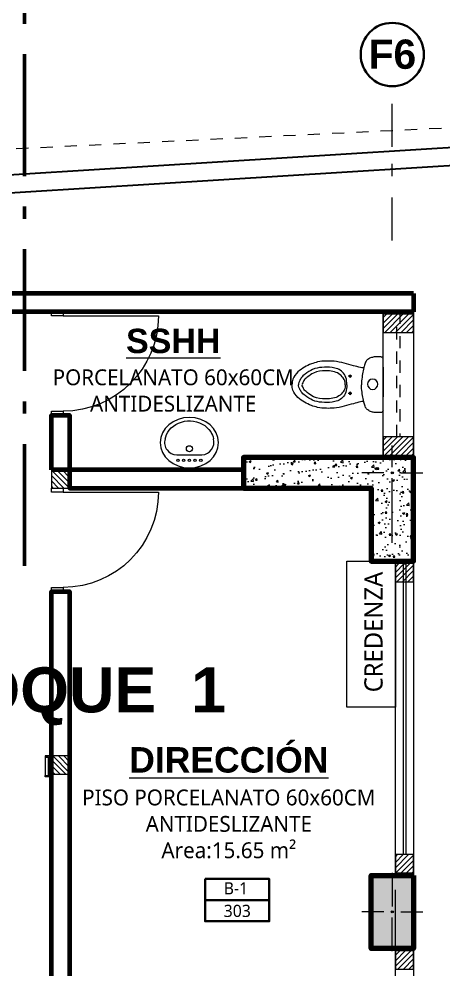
# Model space of a CAD drawing. Header units: millimetres. Extents: x 1 to 121, y 0 to 90.
# Drawn here: x 101.03 to 104.52, y 67.79 to 75.59 of the extents above; entities that cross this region are included whole.
import ezdxf
from ezdxf.enums import TextEntityAlignment as Align

# ---------------------------------------------------------------- set-up
doc = ezdxf.new("R2010")
doc.units = ezdxf.units.MM
for name, pattern in [('1CORTE', [1.5, 1, -0.25, 0, -0.25]), ('DASHED2', [0.375, 0.25, -0.125]), ('Dot & Dashed', [0.670278, 0.352778, -0.176389, 0, -0.141111])]:
    doc.linetypes.add(name, pattern=pattern)
doc.layers.add('01', color=7, linetype='Continuous', lineweight=5, true_color=0xcc6600)
doc.layers.add('Mobiliario', color=7, linetype='Continuous', lineweight=0, true_color=0x7f7f7f)
for name, color, linetype, lineweight in [('05', 152, 'Continuous', 50), ('AA. Proyeccion Corte', 10, '1CORTE', 50), ('COLUMNAS 50', 32, 'Continuous', 70), ('COLUMNETASSS', 211, 'Continuous', 20), ('Cotas varias El', 253, 'Continuous', 13), ('GRAFO 0 BLANCO', 7, 'Continuous', 0), ('GRAFO 4', 7, 'Continuous', 30), ('letras sr', 7, 'Continuous', 5), ('Muros el', 144, 'Continuous', 60), ('Proyeccciones', 1, 'DASHED2', 18), ('Puertas ArchiCAD_Pluma_Nº__83', 7, 'Continuous', 13), ('Sanitarios el', 141, 'Continuous', 15), ('Structural - Bearing_Pen_No__20', 1, 'Continuous', 0), ('TEXTOS-SUBTITULO', 7, 'Continuous', 30), ('Vanos', 140, 'Continuous', 5)]:
    doc.layers.add(name, color=color, linetype=linetype, lineweight=lineweight)
doc.layers.add('perimetroooo', color=3, linetype='Continuous')
doc.styles.add('GENERATED_STYLE_1', font='arialbd.ttf')
doc.styles.add('Santa Rosa 1 50', font='trebuc.ttf')
doc.styles.add('TURBO_BASS', font='swisseb.ttf')

# ---------------------------------------------------------------- blocks, each defined once
blk = doc.blocks.new('A$C16376B1D')
at = {"layer": 'GRAFO 0 BLANCO'}
h = blk.add_hatch(dxfattribs=at)
h.set_pattern_fill('ANSI31', color=256, scale=0.01, angle=-180)
h.set_pattern_definition([(225, (-149.728227, 134.194812), (0.0224506403, -0.0224506403), [])])
h.paths.add_polyline_path([(0.15, 0.15), (0, 0.15), (0, 0), (0.15, 0)])
at = {"layer": 'COLUMNETASSS'}
blk.add_lwpolyline([(0.15, 0.15), (0, 0.15), (0, 0), (0.15, 0)], close=True, dxfattribs=at)
blk = doc.blocks.new('A$C63712F2C')
at = {"layer": 'Puertas ArchiCAD_Pluma_Nº__83', "linetype": 'Continuous'}
for p, q in [((0.805, 1), (0.92, 1)), ((0.805, 0.96), (0.805, 1)), ((0.805, 1), (0.92, 1)), ((0.805, 1), (0.92, 1)), ((0.92, 0.96), (0.805, 0.96)), ((0.92, 1), (0.92, 0.96)), ((0.92, 0.96), (1.84, 0.96)), ((0.805, 0), (0.805, 0.04)), ((0.805, 0.04), (0.92, 0.04)), ((0.805, 0), (0.92, 0)), ((0.92, 0), (0.805, 0)), ((0.805, 0), (0.92, 0)), ((0.92, 0.04), (0.92, 0))]:
    blk.add_line(p, q, dxfattribs=at)
at = {"layer": 'Puertas ArchiCAD_Pluma_Nº__83', "linetype": 'Continuous', "extrusion": (0, 0, -1)}
blk.add_ellipse((0.92, 0.96), major_axis=(0.6505, 0.6505), ratio=1, start_param=0.785398, end_param=2.356194, dxfattribs=at)
blk = doc.blocks.new('*U41')
at = {"color": 8, "lineweight": 9}
for p, q in [((1.425, -0.075), (0.575, -0.075)), ((1.925, -0.05), (1.075, -0.05)), ((1.075, -0.075), (1.925, -0.075)), ((0.575, -0.1), (1.425, -0.1))]:
    blk.add_line(p, q, dxfattribs=at)
for p, q in [((1.925, -0.0625), (1.075, -0.0625)), ((1.425, -0.0875), (0.575, -0.0875))]:
    blk.add_line(p, q)
for points in [[(-0.025, 0), (-0.025, 0.01), (0.025, 0.01), (0.025, 0)], [(0, 0), (0, -0.15), (0.025, -0.15), (0.025, 0)], [(2.075, 0), (2.075, 0.01), (2.025, 0.01), (2.025, 0)], [(2.05, 0), (2.05, -0.15), (2.025, -0.15), (2.025, 0)], [(0.475, -0.1), (0.575, -0.1), (0.575, -0.075), (0.475, -0.075)], [(0.975, -0.075), (1.075, -0.075), (1.075, -0.05), (0.975, -0.05)], [(1.525, -0.1), (1.425, -0.1), (1.425, -0.075), (1.525, -0.075)], [(2.025, -0.075), (1.925, -0.075), (1.925, -0.05), (2.025, -0.05)], [(-0.025, -0.15), (-0.025, -0.16), (0.025, -0.16), (0.025, -0.15)], [(2.075, -0.15), (2.075, -0.16), (2.025, -0.16), (2.025, -0.15)]]:
    blk.add_lwpolyline(points, close=True)
blk = doc.blocks.new('A$C196F1E11')
at = {"layer": '01', "lineweight": 5}
h = blk.add_hatch(dxfattribs=at)
h.set_pattern_fill('ANSI31', scale=0.01, angle=-90)
h.set_pattern_definition([(315, (-134.044812, -149.728227), (0.0224506403, 0.0224506403), [])])
h.paths.add_polyline_path([(0, 0.15), (0, 0), (0.15, 0), (0.15, 0.15)])
at = {"layer": 'COLUMNETASSS', "color": 7, "lineweight": 5}
blk.add_lwpolyline([(0, 0.15), (0, 0), (0.15, 0), (0.15, 0.15)], close=True, dxfattribs=at)
blk = doc.blocks.new('dddg')
at = {"layer": 'Sanitarios el'}
blk.add_line((1489.3468, -885.5127), (1489.1396, -885.5127), dxfattribs=at)
for centre, radius in [((1489.1488, -885.4678), 0.01), ((1489.196, -885.4678), 0.01), ((1489.2432, -885.4678), 0.01), ((1489.2904, -885.4678), 0.01), ((1489.3376, -885.4678), 0.01), ((1489.2432, -885.5627), 0.025)]:
    blk.add_circle(centre, radius, dxfattribs=at)
for centre, radius, start, end in [((1489.1455, -885.6169), 0.1044, 93.19626, 194.96963), ((1489.3468, -885.6127), 0.1, 343.41892, 90)]:
    blk.add_arc(centre, radius, start, end, dxfattribs=at)
at = {"layer": 'Sanitarios el', "extrusion": (0, 0, -1)}
blk.add_ellipse((1489.2432, -885.6127), major_axis=(0.24, 0), ratio=0.864583, dxfattribs=at)
at = {"layer": 'Sanitarios el'}
blk.add_open_spline([(1489.4426, -885.6412), (1489.4377, -885.6679), (1489.4261, -885.6935), (1489.3699, -885.7647), (1489.3018, -885.7948), (1489.1662, -885.7893), (1489.1015, -885.7539), (1489.0564, -885.6841), (1489.0486, -885.6643), (1489.0446, -885.6439)], degree=3, knots=[6.444188, 6.444188, 6.444188, 6.444188, 6.898459, 6.898459, 7.899187, 7.899187, 8.899916, 8.899916, 9.248727, 9.248727, 9.248727, 9.248727], dxfattribs=at)
blk = doc.blocks.new('INODFLUX-P')
at = {"layer": 'Sanitarios el'}
for p, q in [((0, -0.2121), (0, 0.2126)), ((0.023, 0.2288), (0.0672, 0.2288)), ((0, 0.1438), (0, -0.0981)), ((0.2582, 0.0706), (0.2891, 0.0706)), ((0.2582, -0.071), (0.2891, -0.071)), ((0.023, -0.2282), (0.023, -0.2282)), ((0.023, -0.2282), (0.0672, -0.2282))]:
    blk.add_line(p, q, dxfattribs=at)
for centre, radius in [((0.2717, 0.0706), 0.00872), ((0.0867, 0.0033), 0.0425), ((0.2717, -0.071), 0.00872)]:
    blk.add_circle(centre, radius, dxfattribs=at)
for points in [[(0, 0.2126), (0.0044, 0.2213), (0.0135, 0.2274), (0.023, 0.2288)], [(0.0672, 0.2288), (0.0955, 0.223), (0.1264, 0.2081), (0.1445, 0.1864), (0.157, 0.1508), (0.1588, 0.1386)], [(0.1874, 0.1409), (0.2442, 0.1561), (0.3196, 0.1768), (0.4039, 0.1925), (0.4675, 0.1942), (0.5389, 0.1866), (0.5904, 0.1708), (0.6481, 0.1445), (0.701, 0.1046), (0.7429, 0.0445), (0.7506, -0.0003)], [(0.1579, 0.145), (0.1674, 0.1389), (0.1874, 0.1409)], [(0.2977, -0.0011), (0.3073, 0.0603), (0.3337, 0.1031), (0.3743, 0.1291), (0.42, 0.1406), (0.5047, 0.1425), (0.5802, 0.1255), (0.6419, 0.087), (0.6742, 0.0556), (0.6882, 0.0286), (0.6966, 0.0076), (0.6966, -0.0011)], [(0.1874, -0.1404), (0.2442, -0.1556), (0.3196, -0.1762), (0.4039, -0.192), (0.4675, -0.1937), (0.5389, -0.1861), (0.5904, -0.1703), (0.6481, -0.144), (0.701, -0.1041), (0.7429, -0.0439), (0.7506, 0.0009)], [(0.2977, -0.0011), (0.3073, -0.0624), (0.3337, -0.1052), (0.3743, -0.1312), (0.42, -0.1427), (0.5047, -0.1446), (0.5802, -0.1276), (0.6419, -0.0891), (0.6742, -0.0577), (0.6882, -0.0307), (0.6966, -0.0097), (0.6966, -0.0011)], [(0.0672, -0.2282), (0.0955, -0.2225), (0.1264, -0.2075), (0.1445, -0.1859), (0.157, -0.1503), (0.1588, -0.1381)], [(0.1579, -0.1444), (0.1674, -0.1384), (0.1874, -0.1404)], [(0, -0.2121), (0.0044, -0.2208), (0.0135, -0.2269), (0.023, -0.2282)]]:
    blk.add_spline(points, degree=3, dxfattribs=at)
for points, knots in [([(0.1588, 0.1386), (0.1623, 0.1223), (0.1698, 0.0871), (0.1777, 0.0409), (0.1792, 0.0109), (0.1796, 0.0003)], [0, 0, 0, 0, 0.0500478, 0.1080759, 0.1401372, 0.1401372, 0.1401372, 0.1401372]), ([(0.3131, -0.0011), (0.3106, 0.0471), (0.3384, 0.0711), (0.391, 0.1086), (0.4315, 0.1145), (0.5072, 0.1138), (0.5432, 0.1094), (0.5901, 0.088), (0.6081, 0.0754), (0.6383, 0.0517), (0.6458, 0.0447), (0.6554, 0.0285), (0.6616, 0.0158), (0.666, 0.0062), (0.6666, 0.0045), (0.6667, 0.0043)], [0, 0, 0, 0, 0.1299393, 0.1299393, 0.2598787, 0.2598787, 0.374754, 0.374754, 0.445792, 0.445792, 0.4942707, 0.4942707, 0.5266072, 0.5266072, 0.535214, 0.535214, 0.535214, 0.535214]), ([(0.1588, -0.1381), (0.1623, -0.1218), (0.1698, -0.0866), (0.1777, -0.0404), (0.1792, -0.0104), (0.1796, 0.0003)], [0, 0, 0, 0, 0.0500478, 0.1080759, 0.1401372, 0.1401372, 0.1401372, 0.1401372]), ([(0.3131, -0.0011), (0.3106, -0.0492), (0.3384, -0.0732), (0.391, -0.1107), (0.4315, -0.1166), (0.5072, -0.1159), (0.5432, -0.1115), (0.5901, -0.0901), (0.6081, -0.0775), (0.6383, -0.0539), (0.6458, -0.0468), (0.6554, -0.0306), (0.6616, -0.0179), (0.666, -0.0083), (0.6666, -0.0066), (0.6667, -0.0064)], [0, 0, 0, 0, 0.1299393, 0.1299393, 0.2598787, 0.2598787, 0.374754, 0.374754, 0.445792, 0.445792, 0.4942707, 0.4942707, 0.5266072, 0.5266072, 0.535214, 0.535214, 0.535214, 0.535214])]:
    blk.add_open_spline(points, degree=3, knots=knots, dxfattribs=at)
for points in [[(0.6667, 0.0043), (0.6667, 0.0041), (0.6667, 0.003), (0.6666, 0.0005)], [(0.6567, -0.0046), (0.6567, -0.0042), (0.6567, -0.0037), (0.6566, -0.0032)], [(0.6667, -0.0064), (0.6667, -0.0062), (0.6667, -0.0051), (0.6666, -0.0027)]]:
    blk.add_open_spline(points, degree=3, dxfattribs=at)
blk.add_point((0, 0), dxfattribs=at)

msp = doc.modelspace()

# ---------------------------------------------------------------- hatches: boundary and pattern name
at = {"layer": '01', "lineweight": 5}
h = msp.add_hatch(dxfattribs=at)
h.set_pattern_fill('ANSI31', scale=0.01, angle=-360)
h.set_pattern_definition([(45, (253.902426, -61.030058), (-0.0224506403, 0.0224506403), [])])
h.paths.add_polyline_path([(104.0242, 73.0148), (104.2742, 73.0148), (104.2742, 73.1648), (104.0242, 73.1648)])
h = msp.add_hatch(dxfattribs=at)
h.set_pattern_fill('ANSI31', scale=0.01, angle=-360)
h.set_pattern_definition([(45, (253.902426, -62.03715), (-0.0224506403, 0.0224506403), [])])
h.paths.add_polyline_path([(104.0242, 72.0077), (104.2742, 72.0077), (104.2742, 72.1577), (104.0242, 72.1577)])
at = {"layer": 'GRAFO 0 BLANCO'}
h = msp.add_hatch(dxfattribs=at)
h.set_pattern_fill('AR-CONC', color=256, scale=0.024)
h.set_pattern_definition([(50, (-80.77208, 109.36999), (0.17214244, -0.01506051), [0.018, -0.198]), (355, (-80.77208, 109.36999), (-0.03330032, 0.18052611), [0.0144, -0.1584]), (100.45144, (-80.75773, 109.36873), (0.13884212, 0.1654656), [0.01529765, -0.1682741]), (46.1842, (-80.77208, 109.41799), (0.25613792, -0.03972463), [0.027, -0.297]), (96.63564, (-80.75073, 109.41468), (0.22431887, 0.23378846), [0.0229465, -0.2524113]), (351.18416, (-80.77208, 109.418), (0.22431887, 0.23378846), [0.0216, -0.2376]), (21, (-80.74808, 109.40599), (0.14325769, -0.09662853), [0.018, -0.198]), (326, (-80.74808, 109.40599), (0.05839568, 0.17403601), [0.0144, -0.1584]), (71.45144, (-80.73614, 109.39794), (0.20165337, 0.07740748), [0.01529765, -0.1682741]), (37.5, (-80.77208, 109.36999), (0.002918365, 0.079894525), [0, -0.15648, 0, -0.1608, 0, -0.159]), (7.5, (-80.77208, 109.36999), (0.06313669, 0.09465881), [0, -0.09168, 0, -0.15288, 0, -0.0606]), (327.5, (-80.8256, 109.36999), (0.128117385, -0.00541317), [0, -0.06, 0, -0.1872, 0, -0.2484]), (317.5, (-80.8496, 109.36999), (0.13996468, 0.024025196), [0, -0.078, 0, -0.12432, 0, -0.1764])])
h.paths.add_polyline_path([(102.8742, 71.9877), (102.8742, 71.7377), (103.9242, 71.7377), (103.9242, 71.1377), (104.2742, 71.1377), (104.2742, 71.9877)])
at = {"layer": 'GRAFO 0 BLANCO', "true_color": 0x939598}
h = msp.add_hatch(color=252, dxfattribs=at)
h.dxf.hatch_style = 1
h.paths.add_polyline_path([(104.2741, 68.5577), (103.9241, 68.5577), (103.9241, 67.9577), (104.2741, 67.9577)])

# ---------------------------------------------------------------- linework, layer by layer
for points in [[(105.3054, 74.5786), (101.0741, 74.3156), (93.8711, 73.8677)], [(105.3147, 74.4289), (101.0834, 74.1659), (93.8741, 73.7176)]]:
    msp.add_lwpolyline(points)
at = {"layer": '05'}
msp.add_lwpolyline([(104.2741, 68.5577), (104.2741, 67.9577), (103.9241, 67.9577), (103.9241, 68.5577)], close=True, dxfattribs=at)
msp.add_lwpolyline([(104.2741, 68.5577), (104.2741, 67.9577), (103.9241, 67.9577), (103.9241, 68.5577)], close=True, dxfattribs=at)
msp.add_lwpolyline([(104.2741, 68.5577), (104.2741, 67.9577), (103.9241, 67.9577), (103.9241, 68.5577)], close=True, dxfattribs=at)
msp.add_lwpolyline([(104.2741, 68.5577), (104.2741, 67.9577), (103.9241, 67.9577), (103.9241, 68.5577)], close=True, dxfattribs=at)
at = {"layer": 'AA. Proyeccion Corte', "color": 7}
msp.add_line((101.0741, 71.0989), (101.0741, 77.8403), dxfattribs=at)
at = {"layer": 'COLUMNAS 50', "linetype": 'Continuous'}
for points in [[(104.2741, 71.9877), (102.8741, 71.9877), (102.8741, 71.7377), (103.9241, 71.7377), (103.9241, 71.1377), (104.2741, 71.1377)], [(104.2741, 71.9877), (102.8741, 71.9877), (102.8741, 71.7377), (103.9241, 71.7377), (103.9241, 71.1377), (104.2741, 71.1377)], [(104.2741, 71.9877), (102.8741, 71.9877), (102.8741, 71.7377), (103.9241, 71.7377), (103.9241, 71.1377), (104.2741, 71.1377)], [(104.2741, 71.9877), (102.8741, 71.9877), (102.8741, 71.7377), (103.9241, 71.7377), (103.9241, 71.1377), (104.2741, 71.1377)], [(104.2742, 71.9877), (102.8742, 71.9877), (102.8742, 71.7377), (103.9242, 71.7377), (103.9242, 71.1377), (104.2742, 71.1377)], [(104.2741, 68.5577), (104.2741, 67.9577), (103.9241, 67.9577), (103.9241, 68.5577)], [(104.2741, 68.5577), (104.2741, 67.9577), (103.9241, 67.9577), (103.9241, 68.5577)]]:
    msp.add_lwpolyline(points, close=True, dxfattribs=at)
msp.add_lwpolyline([(103.9242, 71.7377), (103.9242, 71.7377), (103.9242, 71.7377), (103.9242, 71.1377), (104.2742, 71.1377), (104.2742, 71.9877), (103.9242, 71.9877)], dxfattribs=at)
msp.add_lwpolyline([(103.9242, 71.7377), (103.9242, 71.7377), (103.9242, 71.7377), (103.9242, 71.1377), (104.2742, 71.1377), (104.2742, 71.9877), (103.9242, 71.9877)], dxfattribs=at)
at = {"layer": 'COLUMNETASSS', "color": 7, "lineweight": 5}
for points in [[(104.0242, 73.0148), (104.2742, 73.0148), (104.2742, 73.1648), (104.0242, 73.1648)], [(104.0242, 72.0077), (104.2742, 72.0077), (104.2742, 72.1577), (104.0242, 72.1577)]]:
    msp.add_lwpolyline(points, close=True, dxfattribs=at)
at = {"layer": 'Cotas varias El', "linetype": 'Dot & Dashed'}
msp.add_line((104.0991, 73.7695), (104.0991, 75.0372), dxfattribs=at)
at = {"layer": 'GRAFO 0 BLANCO', "color": 1, "lineweight": 30}
msp.add_lwpolyline([(102.5599, 68.5285), (103.0871, 68.5285), (103.0871, 68.1806), (102.5599, 68.1806)], close=True, dxfattribs=at)
msp.add_lwpolyline([(103.0871, 68.3545), (102.5599, 68.3545)], dxfattribs=at)
at = {"layer": 'GRAFO 4', "linetype": 'Continuous'}
msp.add_circle((104.0991, 75.2972), 0.26, dxfattribs=at)
at = {"layer": 'Mobiliario', "linetype": 'Continuous'}
msp.add_lwpolyline([(103.7241, 69.9377), (103.7241, 71.1377), (104.1241, 71.1377), (104.1241, 69.9377), (103.7241, 69.9377)], dxfattribs=at)
at = {"layer": 'Muros el', "ltscale": 0.05}
for p, q in [((104.2742, 73.3348), (97.1742, 73.3348)), ((104.2742, 73.1848), (97.4241, 73.1848))]:
    msp.add_line(p, q, dxfattribs=at)
at = {"layer": 'Muros el'}
msp.add_lwpolyline([(104.2742, 73.3348), (104.2742, 73.1848)], dxfattribs=at)
at = {"layer": 'Muros el', "ltscale": 0.05}
for points in [[(101.2957, 71.8879), (101.2957, 71.8879), (101.2957, 72.3348), (101.4457, 72.3348), (101.4457, 71.8874), (101.2957, 71.8879)], [(101.2957, 68.7573), (101.2957, 68.7568), (101.2957, 70.8877), (101.4457, 70.8877), (101.4457, 65.7375), (101.2957, 65.738)]]:
    msp.add_lwpolyline(points, close=True, dxfattribs=at)
msp.add_lwpolyline([(102.8742, 71.8877), (102.7237, 71.8876), (102.7242, 71.8877), (101.4457, 71.8877), (101.4457, 71.7377), (103.9242, 71.7377)], dxfattribs=at)
at = {"layer": 'Proyeccciones', "linetype": 'DASHED2', "lineweight": 9, "ltscale": 0.4}
msp.add_lwpolyline([(105.3018, 74.7296), (93.3674, 74.1529), (87.3677, 74.0665)], dxfattribs=at)
msp.add_lwpolyline([(105.3018, 74.7296), (93.3674, 74.1529), (87.3677, 74.0665)], dxfattribs=at)
at = {"layer": 'Structural - Bearing_Pen_No__20', "linetype": 'Continuous'}
for p, q in [((104.0991, 71.9077), (104.0991, 72.0877)), ((104.0991, 71.9077), (104.0991, 72.0877)), ((104.0992, 71.9077), (104.0992, 72.0877)), ((104.0992, 71.9077), (104.0992, 72.0877)), ((104.0291, 71.8627), (103.8491, 71.8627)), ((104.0291, 71.8627), (103.8491, 71.8627)), ((104.0292, 71.8627), (103.8492, 71.8627)), ((104.0292, 71.8627), (103.8492, 71.8627)), ((104.1691, 71.8627), (104.3491, 71.8627)), ((104.1691, 71.8627), (104.3491, 71.8627)), ((104.1692, 71.8627), (104.3492, 71.8627)), ((104.1692, 71.8627), (104.3492, 71.8627)), ((104.0991, 71.2877), (104.0991, 71.8177)), ((104.0991, 71.2877), (104.0991, 71.8177)), ((104.0992, 71.2877), (104.0992, 71.8177)), ((104.0992, 71.2877), (104.0992, 71.8177)), ((104.0991, 68.5792), (104.0991, 68.3027)), ((104.0991, 68.5792), (104.0991, 68.3027)), ((104.0291, 68.2577), (103.8491, 68.2577)), ((104.0291, 68.2577), (103.8491, 68.2577)), ((104.1691, 68.2577), (104.3491, 68.2577)), ((104.1691, 68.2577), (104.3491, 68.2577)), ((104.0991, 67.9362), (104.0991, 68.2127)), ((104.0991, 67.9362), (104.0991, 68.2127))]:
    msp.add_line(p, q, dxfattribs=at)
for centre in [(104.0991, 71.8627), (104.0991, 71.8627), (104.0992, 71.8627), (104.0992, 71.8627), (104.0991, 68.2577), (104.0991, 68.2577)]:
    msp.add_circle(centre, 0.00871, dxfattribs=at)
for p in [(104.0991, 71.8627), (104.0991, 71.8627), (104.0992, 71.8627), (104.0992, 71.8627), (104.0991, 68.2577), (104.0991, 68.2577)]:
    msp.add_point(p, dxfattribs=at)
at = {"layer": 'Vanos', "color": 7, "linetype": 'DASHED2', "ltscale": 0.3}
for p, q in [((104.1363, 72.1577), (104.1363, 73.1848)), ((104.1614, 73.1848), (104.1614, 72.1577)), ((104.1884, 71.1158), (104.2134, 71.1158)), ((104.1884, 71.1158), (104.2134, 71.1158))]:
    msp.add_line(p, q, dxfattribs=at)
at = {"layer": 'Vanos', "color": 7, "linetype": 'Continuous'}
for p, q in [((104.1241, 68.5577), (104.1241, 71.1377)), ((104.1884, 71.1377), (104.1884, 68.7277)), ((104.2134, 68.7277), (104.2134, 71.1377)), ((104.2741, 71.1377), (104.2741, 68.5577)), ((104.1241, 66.3378), (104.1241, 68.4377)), ((104.2741, 68.4377), (104.2741, 66.2378))]:
    msp.add_line(p, q, dxfattribs=at)
at = {"layer": 'Vanos', "ltscale": 0.05}
msp.add_lwpolyline([(104.2742, 73.1848), (104.2742, 73.1848), (104.2742, 71.9877), (104.0242, 71.9877), (104.0242, 73.1848)], dxfattribs=at)

# ---------------------------------------------------------------- block references
for p in [(104.1241, 70.9677), (104.1241, 70.9677), (104.124, 68.5777), (104.1241, 67.7877)]:
    msp.add_blockref('A$C16376B1D', p)
at = {"layer": 'Mobiliario', "linetype": 'Continuous', "xscale": 0.8499751951819128, "yscale": 0.8499751951819128, "zscale": 0.8499751951819128}
for p in [(100.6114, 72.3348), (100.6114, 70.8877)]:
    msp.add_blockref('A$C63712F2C', p, dxfattribs=at)
at = {"layer": 'Mobiliario', "linetype": 'Continuous', "rotation": 180}
msp.add_blockref('*U41', (101.2707, 69.3777), dxfattribs=at)
at = {"layer": 'perimetroooo', "color": 2, "rotation": 180.0000000000029}
for p in [(101.4457, 71.8877), (101.4457, 69.5377)]:
    msp.add_blockref('A$C196F1E11', p, dxfattribs=at)
at = {"layer": 'Sanitarios el', "extrusion": (0, 0, -1), "zscale": -1, "rotation": 359.9999993575046}
msp.add_blockref('INODFLUX-P', (-104.0242, 72.586), dxfattribs=at)
at = {"layer": 'Sanitarios el', "rotation": 180}
msp.add_blockref('dddg', (1591.6736, -813.5022), dxfattribs=at)

# ---------------------------------------------------------------- texts
at = {"insert": (104.2951, 75.1765), "char_height": 0.24, "width": 1.011031258713047e-14, "attachment_point": 9, "rotation": 0, "style": 'GENERATED_STYLE_1'}
msp.add_mtext('F6', dxfattribs=at)
at = {"color": 7, "lineweight": 13, "insert": (103.8693, 70.5554, -0.5), "char_height": 0.15, "attachment_point": 2, "rotation": 90, "line_spacing_factor": 1.015916, "style": 'Santa Rosa 1 50'}
msp.add_mtext('\\A1;CREDENZA', dxfattribs=at)
at = {"layer": 'letras sr', "style": 'Santa Rosa 1 50'}
for s, width, insert, char_height, attachment_point in [('\\pxqc;{\\fSwis721 Ex BT|b1|i0|c0|p34;\\H1.2591x;\\LSSHH\\P\\fTrebuchet MS|b0|i0|c0|p34;\\H0.65001x;\\lPORCELANATO 60x60CM\\PANTIDESLIZANTE}', 3.80264, (102.2977, 72.3635), 0.15884, 8), ('\\pxqc;{\\fSwis721 Ex BT|b1|i0|c0|p34;\\H1.3158x;\\LDIRECCIÓN\\P\\fTrebuchet MS|b0|i0|c0|p34;\\H0.622x;\\lPISO PORCELANATO 60x60CM\\PANTIDESLIZANTE\\P\\H1.00001x;Area:15.65 m²}', 3.443884, (104.4767, 69.6104), 0.15884, 3), ('B-1', 0.552798, (102.7125, 68.5015), 0.1, 1), ('303', 0.552798, (102.7125, 68.3159), 0.1, 1)]:
    msp.add_mtext_dynamic_manual_height_columns(s, width=width, gutter_width=1, heights=[0], dxfattribs=dict(at, insert=insert, char_height=char_height, attachment_point=attachment_point))
at = {"layer": 'TEXTOS-SUBTITULO', "style": 'TURBO_BASS'}
msp.add_text('BLOQUE  1', height=0.36967, dxfattribs=at).set_placement((101.3407, 69.8957), align=Align.CENTER)

doc.saveas('drawing.dxf')
